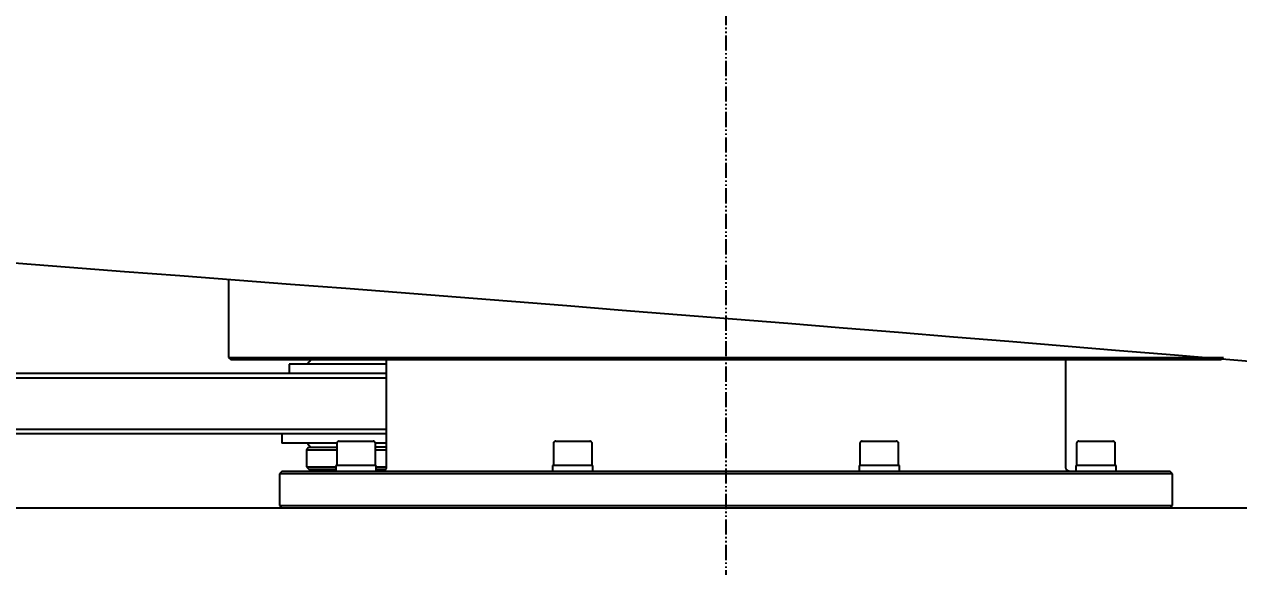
# Model space of a CAD drawing. Extents: x -79364 to 3230, y 28528 to 72157.
# Drawn here: x -73079 to -72078, y 37320 to 37767 of the extents above; entities that cross this region are included whole.
import ezdxf

# ---------------------------------------------------------------- set-up
doc = ezdxf.new("R2010")
doc.units = 0
doc.header["$LTSCALE"] = 500
doc.linetypes.add('PHANTOM', pattern=[2.1, 1.25, -0.2, 0.125, -0.2, 0.125, -0.2])
doc.layers.get('DEFPOINTS').update_dxf_attribs({"linetype": 'CONTINUOUS'})
for name, color, linetype in [('S0DIM', 2, 'CONTINUOUS'), ('S0PH1', 1, 'PHANTOM'), ('XREF', 252, 'CONTINUOUS')]:
    doc.layers.add(name, color=color, linetype=linetype)
doc.styles.add('ROMANS', font='romans.shx', dxfattribs={"height": 200})
doc.dimstyles.new('ORGINAL$0', dxfattribs={"dimscale": 50, "dimtxt": 2, "dimasz": 2, "dimexe": 0.5, "dimexo": 1, "dimgap": 1, "dimtad": 1, "dimdec": 0, "dimdsep": 46, "dimtxsty": 'ROMANS', "dimcen": 0, "dimclrd": 1, "dimclre": 1, "dimclrt": 2, "dimadec": 0, "dimazin": 0, "dimtfac": 1, "dimtdec": 0, "dimtmove": 0, "dimatfit": 3, "dimfxl": 1, "dimtvp": 100, "dimtolj": 1, "dimarcsym": 0})

# ---------------------------------------------------------------- blocks, each defined once
blk = doc.blocks.new('*D51')
at = {"layer": 'DEFPOINTS', "color": 0, "transparency": 16777216}
for p in [(-72889.5, 38318.3), (-75113.2, 32318.3), (-72500.8, 32318.3)]:
    blk.add_point(p, dxfattribs=at)
at = {"layer": 'S0DIM', "color": 1, "lineweight": -2, "transparency": 16777216}
for p, q in [((-72989.5, 38318.3), (-75163.2, 38318.3)), ((-75113.2, 38118.3), (-75113.2, 32518.3)), ((-72600.8, 32318.3), (-75163.2, 32318.3))]:
    blk.add_line(p, q, dxfattribs=at)
at = {"layer": 'S0DIM', "color": 1, "transparency": 16777216}
for points in [[(-75146.5, 38118.3), (-75079.9, 38118.3), (-75113.2, 38318.3)], [(-75146.5, 32518.3), (-75079.9, 32518.3), (-75113.2, 32318.3)]]:
    blk.add_solid(points, dxfattribs=at)
at = {"layer": 'S0DIM', "color": 2, "transparency": 16777216, "insert": (-75313.2, 35450.5), "char_height": 200, "attachment_point": 5, "rotation": 90, "style": 'ROMANS'}
blk.add_mtext('\\A1;1500', dxfattribs=at)

msp = doc.modelspace()

# ---------------------------------------------------------------- linework, layer by layer
at = {"layer": 'S0PH1', "color": 0, "ltscale": 0.02}
msp.add_line((-72500.832, 32243.714), (-72500.832, 42696.161), dxfattribs=at)
at = {"layer": 'XREF', "color": 0}
for p, q in [((-72910.832, 37557.182), (-72910.832, 37492.649)), ((-72910.832, 37492.648), (-72090.832, 37492.648)), ((-72910.832, 37492.648), (-72908.832, 37490.648)), ((-72092.832, 37490.648), (-72908.832, 37490.648)), ((-72780.832, 37490.648), (-72780.832, 37402.648)), ((-72220.832, 37402.648), (-72220.832, 37490.648)), ((-72092.832, 37490.648), (-72090.832, 37492.648)), ((-73185.566, 37479.648), (-72876.731, 37479.648)), ((-72876.731, 37479.648), (-72789.08, 37479.648)), ((-72860.926, 37487.148), (-72860.926, 37479.648)), ((-72780.832, 37487.148), (-72860.926, 37487.148)), ((-72789.08, 37479.648), (-72780.832, 37479.648)), ((-72873.759, 37475.648), (-73182.593, 37475.648)), ((-72788.935, 37475.648), (-72873.759, 37475.648)), ((-72780.832, 37475.648), (-72788.934, 37475.648)), ((-72876.731, 37429.648), (-73185.566, 37429.648)), ((-73182.593, 37433.648), (-72873.759, 37433.648)), ((-72789.08, 37429.648), (-72876.731, 37429.648)), ((-72873.759, 37433.648), (-72788.935, 37433.648)), ((-72866.926, 37429.648), (-72866.926, 37422.148)), ((-72780.832, 37429.648), (-72789.08, 37429.648)), ((-72788.934, 37433.648), (-72780.832, 37433.648)), ((-72821.212, 37422.148), (-72866.926, 37422.148)), ((-72844.738, 37418.648), (-72846.748, 37416.648)), ((-72844.738, 37418.648), (-72821.712, 37418.648)), ((-72821.712, 37421.649), (-72821.712, 37403.648)), ((-72819.712, 37423.648), (-72818.647, 37423.648)), ((-72818.647, 37423.648), (-72791.712, 37423.648)), ((-72780.832, 37422.148), (-72790.214, 37422.148)), ((-72780.832, 37418.648), (-72789.713, 37418.648)), ((-72789.712, 37403.648), (-72789.712, 37421.649)), ((-72643.118, 37421.648), (-72643.118, 37403.648)), ((-72641.118, 37423.648), (-72632.476, 37423.648)), ((-72632.476, 37423.648), (-72613.118, 37423.648)), ((-72611.118, 37403.648), (-72611.118, 37421.648)), ((-72390.547, 37421.648), (-72390.547, 37403.648)), ((-72388.547, 37423.648), (-72369.189, 37423.648)), ((-72369.189, 37423.648), (-72360.547, 37423.648)), ((-72358.547, 37403.648), (-72358.547, 37421.648)), ((-72211.952, 37421.649), (-72211.952, 37403.648)), ((-72209.952, 37423.648), (-72183.017, 37423.648)), ((-72183.017, 37423.648), (-72181.952, 37423.648)), ((-72179.952, 37403.648), (-72179.952, 37421.649)), ((-72846.748, 37416.648), (-72846.748, 37402.648)), ((-72846.748, 37416.648), (-72821.712, 37416.648)), ((-72789.712, 37416.648), (-72780.832, 37416.648)), ((-72866.832, 37398.648), (-72868.832, 37396.648)), ((-72162.692, 37398.648), (-72866.832, 37398.648)), ((-72846.748, 37402.648), (-72844.738, 37400.648)), ((-72846.748, 37402.648), (-72822.312, 37402.648)), ((-72844.738, 37400.648), (-72822.313, 37400.648)), ((-72824.988, 37400.649), (-72824.988, 37399.848)), ((-72824.988, 37399.848), (-72823.788, 37398.648)), ((-72824.988, 37399.848), (-72822.313, 37399.848)), ((-72822.312, 37403.648), (-72822.312, 37398.648)), ((-72821.049, 37403.648), (-72822.312, 37403.648)), ((-72789.112, 37403.648), (-72821.049, 37403.648)), ((-72789.113, 37400.648), (-72781.661, 37400.648)), ((-72789.113, 37399.848), (-72781.976, 37399.848)), ((-72789.112, 37398.648), (-72789.112, 37403.648)), ((-72789.112, 37402.648), (-72780.832, 37402.648)), ((-72643.718, 37403.648), (-72643.718, 37398.648)), ((-72633.47, 37403.648), (-72643.718, 37403.648)), ((-72610.518, 37403.648), (-72633.47, 37403.648)), ((-72610.518, 37398.648), (-72610.518, 37403.648)), ((-72391.147, 37403.648), (-72391.147, 37398.648)), ((-72368.194, 37403.648), (-72391.147, 37403.648)), ((-72357.947, 37403.648), (-72368.194, 37403.648)), ((-72357.947, 37398.648), (-72357.947, 37403.648)), ((-72212.552, 37403.648), (-72212.552, 37398.648)), ((-72180.615, 37403.648), (-72212.552, 37403.648)), ((-72179.352, 37403.648), (-72180.615, 37403.648)), ((-72179.352, 37398.648), (-72179.352, 37403.648)), ((-72134.832, 37398.648), (-72162.692, 37398.648)), ((-72132.832, 37396.648), (-72134.832, 37398.648)), ((-72160.845, 37396.648), (-72868.832, 37396.648)), ((-72868.832, 37396.647), (-72868.832, 37370.649)), ((-72132.832, 37396.648), (-72160.845, 37396.648)), ((-72132.832, 37370.649), (-72132.832, 37396.647)), ((-73578.932, 37368.648), (-72358.331, 37368.648)), ((-72868.832, 37370.648), (-72160.845, 37370.648)), ((-72868.832, 37370.648), (-72866.832, 37368.648)), ((-72358.331, 37368.648), (-71671.149, 37368.648)), ((-72160.845, 37370.648), (-72132.832, 37370.648)), ((-72134.832, 37368.648), (-72132.832, 37370.648))]:
    msp.add_line(p, q, dxfattribs=at)
at = {"layer": 'XREF', "color": 0, "flags": 128}
msp.add_lwpolyline([(-74500.832, 37668.648, -0.01211403), (-68674.839, 37156.896, -0.01211403)], format="xyb", dxfattribs=at)
at = {"layer": 'XREF', "color": 0}
for points in [[(-72819.713, 37423.648), (-72819.76, 37423.648, 0.00614598), (-72819.808, 37423.646, 0.00596815), (-72819.856, 37423.643, 0.00592501), (-72819.904, 37423.639, 0.00605619), (-72819.953, 37423.634, 0.00611972), (-72820.002, 37423.627, 0.00616661), (-72820.052, 37423.619, 0.00620005), (-72820.101, 37423.61, 0.00626509), (-72820.151, 37423.599, 0.00630375), (-72820.201, 37423.588, 0.00635971), (-72820.25, 37423.574, 0.00639408), (-72820.3, 37423.56, 0.00644754), (-72820.35, 37423.544, 0.00647978), (-72820.399, 37423.526, 0.00652852), (-72820.449, 37423.508, 0.00655776), (-72820.498, 37423.487, 0.00660188), (-72820.546, 37423.466, 0.00662807), (-72820.595, 37423.443, 0.00666709), (-72820.643, 37423.418, 0.00668997), (-72820.69, 37423.392, 0.0067236), (-72820.737, 37423.365, 0.00674299), (-72820.784, 37423.337, 0.00677095), (-72820.83, 37423.307, 0.00678668), (-72820.875, 37423.276, 0.0068087), (-72820.919, 37423.243, 0.00682066), (-72820.962, 37423.209, 0.0068366), (-72821.005, 37423.174, 0.00684462), (-72821.046, 37423.138, 0.00685411), (-72821.087, 37423.101, 0.0068584), (-72821.127, 37423.062, 0.00686239), (-72821.165, 37423.023, 0.00686262), (-72821.202, 37422.982, 0.00685916), (-72821.239, 37422.94, 0.00685544), (-72821.274, 37422.898, 0.00684643), (-72821.307, 37422.854, 0.00683895), (-72821.34, 37422.81, 0.00682358), (-72821.371, 37422.765, 0.00681205), (-72821.401, 37422.719, 0.00679028), (-72821.43, 37422.673, 0.00677531), (-72821.457, 37422.626, 0.00674858), (-72821.483, 37422.579, 0.00672855), (-72821.507, 37422.531, 0.00669252), (-72821.53, 37422.482, 0.00667388), (-72821.552, 37422.433, 0.00664499), (-72821.572, 37422.384, 0.00660554), (-72821.591, 37422.335, 0.00652792), (-72821.608, 37422.285, 0.00654643), (-72821.624, 37422.236, 0.00661153), (-72821.639, 37422.186, 0.00641776), (-72821.652, 37422.136, 0.00599293), (-72821.664, 37422.087, 0.0064992), (-72821.674, 37422.037, 0.00756536), (-72821.683, 37421.986, 0.00585471), (-72821.691, 37421.938, 0.00231065), (-72821.698, 37421.895, 0.00790203), (-72821.703, 37421.84, 0.01337321), (-72821.708, 37421.757, 0.00670428), (-72821.712, 37421.649, 0.00363604)], [(-72789.712, 37421.649), (-72789.712, 37421.696, 0.00614795), (-72789.714, 37421.744, 0.00596975), (-72789.717, 37421.792, 0.00592628), (-72789.721, 37421.84, 0.00605717), (-72789.726, 37421.889, 0.00612037), (-72789.733, 37421.938, 0.00616693), (-72789.741, 37421.988, 0.00620001), (-72789.75, 37422.037, 0.00626471), (-72789.761, 37422.087, 0.006303), (-72789.772, 37422.136, 0.0063586), (-72789.786, 37422.186, 0.0063926), (-72789.8, 37422.236, 0.00644568), (-72789.816, 37422.285, 0.00647754), (-72789.834, 37422.335, 0.00652591), (-72789.853, 37422.384, 0.00655478), (-72789.873, 37422.433, 0.00659853), (-72789.894, 37422.482, 0.00662435), (-72789.917, 37422.531, 0.00666301), (-72789.942, 37422.579, 0.00668553), (-72789.968, 37422.626, 0.00671882), (-72789.995, 37422.673, 0.00673789), (-72790.024, 37422.719, 0.00676556), (-72790.053, 37422.765, 0.00678095), (-72790.085, 37422.81, 0.00680258), (-72790.117, 37422.854, 0.00681442), (-72790.151, 37422.898, 0.00683051), (-72790.186, 37422.94, 0.00683777), (-72790.222, 37422.982, 0.00684552), (-72790.26, 37423.023, 0.0068517), (-72790.298, 37423.062, 0.00686139), (-72790.338, 37423.101, 0.00686646), (-72790.378, 37423.138, 0.0068682), (-72790.42, 37423.174, 0.00686514), (-72790.462, 37423.209, 0.00685343), (-72790.506, 37423.243, 0.00684423), (-72790.55, 37423.276, 0.00682797), (-72790.595, 37423.307, 0.00681524), (-72790.641, 37423.337, 0.00679214), (-72790.687, 37423.365, 0.00677585), (-72790.734, 37423.392, 0.0067479), (-72790.782, 37423.418, 0.00672661), (-72790.83, 37423.443, 0.00668938), (-72790.878, 37423.466, 0.00666951), (-72790.927, 37423.487, 0.00663947), (-72790.976, 37423.508, 0.00659886), (-72791.026, 37423.526, 0.00652023), (-72791.075, 37423.544, 0.00653761), (-72791.125, 37423.56, 0.00660155), (-72791.175, 37423.574, 0.00640703), (-72791.225, 37423.588, 0.00598204), (-72791.274, 37423.599, 0.00648647), (-72791.324, 37423.61, 0.00754937), (-72791.375, 37423.619, 0.00584145), (-72791.423, 37423.627, 0.00230523), (-72791.466, 37423.634, 0.00788292), (-72791.521, 37423.639, 0.01333799), (-72791.605, 37423.644, 0.00668546), (-72791.713, 37423.648, 0.00362557)], [(-72641.118, 37423.647), (-72641.165, 37423.647, 0.00615418), (-72641.213, 37423.645, 0.00597647), (-72641.261, 37423.642, 0.00593361), (-72641.31, 37423.638, 0.00606531), (-72641.359, 37423.633, 0.00612926), (-72641.408, 37423.626, 0.00617651), (-72641.457, 37423.619, 0.00621029), (-72641.506, 37423.609, 0.0062757), (-72641.556, 37423.599, 0.00631466), (-72641.606, 37423.587, 0.00637092), (-72641.656, 37423.574, 0.00640554), (-72641.705, 37423.559, 0.00645924), (-72641.755, 37423.543, 0.00649167), (-72641.805, 37423.526, 0.00654059), (-72641.854, 37423.507, 0.00656995), (-72641.903, 37423.487, 0.00661418), (-72641.952, 37423.466, 0.00664041), (-72642, 37423.443, 0.00667946), (-72642.048, 37423.418, 0.0067023), (-72642.096, 37423.392, 0.00673588), (-72642.143, 37423.365, 0.00675515), (-72642.189, 37423.337, 0.00678296), (-72642.235, 37423.307, 0.0067985), (-72642.28, 37423.276, 0.00682032), (-72642.324, 37423.243, 0.00683197), (-72642.368, 37423.209, 0.00684752), (-72642.41, 37423.174, 0.00685529), (-72642.452, 37423.138, 0.0068647), (-72642.492, 37423.101, 0.00686812), (-72642.532, 37423.062, 0.00687052), (-72642.57, 37423.023, 0.00687038), (-72642.608, 37422.982, 0.00686769), (-72642.644, 37422.94, 0.00686392), (-72642.679, 37422.898, 0.00685421), (-72642.713, 37422.854, 0.00684616), (-72642.745, 37422.81, 0.00683038), (-72642.776, 37422.765, 0.00681835), (-72642.806, 37422.719, 0.00679605), (-72642.835, 37422.673, 0.00678053), (-72642.862, 37422.626, 0.00675325), (-72642.888, 37422.578, 0.00673265), (-72642.912, 37422.53, 0.00669606), (-72642.935, 37422.482, 0.00667683), (-72642.957, 37422.433, 0.00664737), (-72642.977, 37422.384, 0.00660733), (-72642.996, 37422.335, 0.00652915), (-72643.013, 37422.285, 0.0065471), (-72643.029, 37422.235, 0.00661164), (-72643.044, 37422.186, 0.0064173), (-72643.057, 37422.136, 0.00599202), (-72643.069, 37422.087, 0.00649769), (-72643.079, 37422.037, 0.00756292), (-72643.088, 37421.985, 0.00585229), (-72643.096, 37421.938, 0.00230958), (-72643.103, 37421.894, 0.007898), (-72643.108, 37421.84, 0.01336448), (-72643.113, 37421.756, 0.00669908), (-72643.117, 37421.648, 0.00363303)], [(-72611.117, 37421.648), (-72611.117, 37421.695, 0.00614104), (-72611.119, 37421.743, 0.00596337), (-72611.122, 37421.791, 0.00592031), (-72611.126, 37421.84, 0.00605143), (-72611.132, 37421.889, 0.00611498), (-72611.138, 37421.938, 0.0061619), (-72611.146, 37421.987, 0.00619541), (-72611.155, 37422.037, 0.0062605), (-72611.166, 37422.086, 0.00629925), (-72611.178, 37422.136, 0.0063553), (-72611.191, 37422.186, 0.00638979), (-72611.206, 37422.235, 0.00644336), (-72611.222, 37422.285, 0.00647575), (-72611.239, 37422.335, 0.00652464), (-72611.258, 37422.384, 0.00655406), (-72611.278, 37422.433, 0.00659836), (-72611.3, 37422.482, 0.00662476), (-72611.323, 37422.53, 0.00666399), (-72611.347, 37422.578, 0.0066871), (-72611.373, 37422.626, 0.00672096), (-72611.4, 37422.673, 0.00674061), (-72611.429, 37422.719, 0.00676885), (-72611.459, 37422.765, 0.00678483), (-72611.49, 37422.81, 0.00680703), (-72611.522, 37422.854, 0.00681941), (-72611.556, 37422.898, 0.00683598), (-72611.591, 37422.94, 0.00684384), (-72611.628, 37422.982, 0.00685232), (-72611.665, 37423.023, 0.00685868), (-72611.703, 37423.062, 0.00686784), (-72611.743, 37423.101, 0.00687334), (-72611.784, 37423.138, 0.00687656), (-72611.825, 37423.174, 0.0068744), (-72611.868, 37423.209, 0.00686291), (-72611.911, 37423.243, 0.00685408), (-72611.955, 37423.276, 0.00683829), (-72612, 37423.307, 0.00682598), (-72612.046, 37423.337, 0.00680318), (-72612.093, 37423.365, 0.0067872), (-72612.14, 37423.392, 0.0067595), (-72612.187, 37423.418, 0.00673844), (-72612.235, 37423.443, 0.00670137), (-72612.284, 37423.466, 0.00668165), (-72612.333, 37423.487, 0.0066517), (-72612.382, 37423.507, 0.00661114), (-72612.431, 37423.526, 0.00653244), (-72612.481, 37423.543, 0.0065499), (-72612.53, 37423.559, 0.00661397), (-72612.58, 37423.574, 0.00641905), (-72612.63, 37423.587, 0.00599323), (-72612.679, 37423.599, 0.00649851), (-72612.729, 37423.609, 0.00756324), (-72612.781, 37423.619, 0.00585202), (-72612.828, 37423.626, 0.00230937), (-72612.872, 37423.633, 0.00789691), (-72612.926, 37423.638, 0.01336079), (-72613.01, 37423.643, 0.00669642), (-72613.119, 37423.647, 0.00363138)], [(-72388.546, 37423.647), (-72388.594, 37423.647, 0.00615144), (-72388.642, 37423.645, 0.00597395), (-72388.69, 37423.642, 0.00593125), (-72388.738, 37423.638, 0.00606304), (-72388.787, 37423.633, 0.00612714), (-72388.836, 37423.626, 0.00617454), (-72388.886, 37423.619, 0.00620849), (-72388.935, 37423.609, 0.00627406), (-72388.985, 37423.599, 0.0063132), (-72389.035, 37423.587, 0.00636964), (-72389.084, 37423.574, 0.00640446), (-72389.134, 37423.559, 0.00645836), (-72389.184, 37423.543, 0.006491), (-72389.233, 37423.526, 0.00654013), (-72389.283, 37423.507, 0.00656972), (-72389.332, 37423.487, 0.00661417), (-72389.381, 37423.466, 0.00664063), (-72389.429, 37423.443, 0.00667991), (-72389.477, 37423.418, 0.00670298), (-72389.525, 37423.392, 0.0067368), (-72389.572, 37423.365, 0.0067563), (-72389.618, 37423.337, 0.00678434), (-72389.664, 37423.307, 0.00680011), (-72389.709, 37423.276, 0.00682216), (-72389.753, 37423.243, 0.00683403), (-72389.796, 37423.209, 0.00684977), (-72389.839, 37423.174, 0.00685778), (-72389.881, 37423.138, 0.00686747), (-72389.921, 37423.101, 0.00687097), (-72389.961, 37423.062, 0.00687315), (-72389.999, 37423.023, 0.00687317), (-72390.037, 37422.982, 0.00687103), (-72390.073, 37422.94, 0.00686756), (-72390.108, 37422.898, 0.00685788), (-72390.142, 37422.854, 0.00684992), (-72390.174, 37422.81, 0.00683427), (-72390.205, 37422.765, 0.00682236), (-72390.235, 37422.719, 0.00680013), (-72390.264, 37422.673, 0.00678468), (-72390.291, 37422.626, 0.00675745), (-72390.317, 37422.578, 0.0067369), (-72390.341, 37422.53, 0.00670033), (-72390.364, 37422.482, 0.00668112), (-72390.386, 37422.433, 0.00665166), (-72390.406, 37422.384, 0.0066116), (-72390.425, 37422.335, 0.00653336), (-72390.442, 37422.285, 0.0065513), (-72390.458, 37422.235, 0.00661586), (-72390.473, 37422.186, 0.00642135), (-72390.486, 37422.136, 0.00599576), (-72390.498, 37422.087, 0.00650168), (-72390.508, 37422.037, 0.00756748), (-72390.517, 37421.985, 0.00585572), (-72390.525, 37421.938, 0.00231092), (-72390.531, 37421.894, 0.0079025), (-72390.537, 37421.84, 0.01337169), (-72390.542, 37421.756, 0.00670249), (-72390.546, 37421.648, 0.00363481)], [(-72358.548, 37421.648), (-72358.548, 37421.695, 0.00615502), (-72358.55, 37421.743, 0.00597755), (-72358.553, 37421.791, 0.00593495), (-72358.557, 37421.84, 0.00606693), (-72358.562, 37421.889, 0.00613118), (-72358.568, 37421.938, 0.00617871), (-72358.576, 37421.987, 0.00621277), (-72358.585, 37422.037, 0.00627847), (-72358.596, 37422.086, 0.00631771), (-72358.608, 37422.136, 0.00637426), (-72358.621, 37422.186, 0.00640915), (-72358.635, 37422.235, 0.00646313), (-72358.651, 37422.285, 0.00649581), (-72358.669, 37422.335, 0.00654499), (-72358.687, 37422.384, 0.0065746), (-72358.707, 37422.433, 0.00661907), (-72358.729, 37422.482, 0.00664552), (-72358.752, 37422.53, 0.00668478), (-72358.776, 37422.578, 0.00670782), (-72358.802, 37422.626, 0.00674159), (-72358.829, 37422.673, 0.00676102), (-72358.858, 37422.719, 0.00678897), (-72358.888, 37422.765, 0.00680464), (-72358.919, 37422.81, 0.00682658), (-72358.951, 37422.854, 0.00683829), (-72358.985, 37422.898, 0.00685386), (-72359.02, 37422.94, 0.00686174), (-72359.056, 37422.982, 0.00687137), (-72359.094, 37423.023, 0.00687452), (-72359.132, 37423.062, 0.00687609), (-72359.172, 37423.101, 0.00687592), (-72359.213, 37423.138, 0.00687396), (-72359.254, 37423.174, 0.00687038), (-72359.297, 37423.209, 0.00686037), (-72359.34, 37423.243, 0.00685213), (-72359.384, 37423.276, 0.00683625), (-72359.429, 37423.307, 0.00682407), (-72359.475, 37423.337, 0.00680157), (-72359.522, 37423.365, 0.00678584), (-72359.569, 37423.392, 0.00675835), (-72359.616, 37423.418, 0.00673753), (-72359.664, 37423.443, 0.00670068), (-72359.713, 37423.466, 0.00668121), (-72359.761, 37423.487, 0.00665148), (-72359.811, 37423.507, 0.00661116), (-72359.86, 37423.526, 0.00653267), (-72359.909, 37423.543, 0.00655035), (-72359.959, 37423.559, 0.00661465), (-72360.009, 37423.574, 0.00641994), (-72360.059, 37423.587, 0.00599423), (-72360.108, 37423.599, 0.0064998), (-72360.158, 37423.609, 0.007565), (-72360.209, 37423.619, 0.00585359), (-72360.257, 37423.626, 0.00231003), (-72360.3, 37423.633, 0.0078993), (-72360.355, 37423.638, 0.01336553), (-72360.439, 37423.643, 0.00669909), (-72360.547, 37423.647, 0.00363289)], [(-72209.953, 37423.648), (-72210, 37423.648, 0.00615179), (-72210.048, 37423.646, 0.0059735), (-72210.096, 37423.643, 0.00593001), (-72210.145, 37423.639, 0.00606099), (-72210.193, 37423.634, 0.00612422), (-72210.242, 37423.627, 0.00617079), (-72210.292, 37423.619, 0.00620387), (-72210.341, 37423.61, 0.00626857), (-72210.391, 37423.599, 0.00630684), (-72210.44, 37423.588, 0.00636242), (-72210.49, 37423.574, 0.00639636), (-72210.54, 37423.56, 0.0064494), (-72210.59, 37423.544, 0.00648118), (-72210.639, 37423.526, 0.00652948), (-72210.688, 37423.508, 0.00655824), (-72210.737, 37423.487, 0.0066019), (-72210.786, 37423.466, 0.00662759), (-72210.835, 37423.443, 0.00666613), (-72210.883, 37423.418, 0.0066885), (-72210.93, 37423.392, 0.00672165), (-72210.977, 37423.365, 0.00674054), (-72211.023, 37423.337, 0.00676801), (-72211.069, 37423.307, 0.00678325), (-72211.114, 37423.276, 0.00680478), (-72211.158, 37423.243, 0.00681628), (-72211.202, 37423.209, 0.00683181), (-72211.244, 37423.174, 0.00683932), (-72211.286, 37423.138, 0.0068482), (-72211.326, 37423.101, 0.00685234), (-72211.366, 37423.062, 0.00685678), (-72211.405, 37423.023, 0.00685669), (-72211.442, 37422.982, 0.00685206), (-72211.478, 37422.94, 0.00684771), (-72211.513, 37422.898, 0.00683863), (-72211.547, 37422.854, 0.00683095), (-72211.58, 37422.81, 0.00681529), (-72211.611, 37422.765, 0.00680352), (-72211.641, 37422.719, 0.0067816), (-72211.669, 37422.673, 0.00676648), (-72211.696, 37422.626, 0.00673963), (-72211.722, 37422.579, 0.00671951), (-72211.747, 37422.531, 0.00668344), (-72211.77, 37422.482, 0.00666476), (-72211.791, 37422.433, 0.00663587), (-72211.812, 37422.384, 0.00659646), (-72211.83, 37422.335, 0.00651896), (-72211.848, 37422.285, 0.00653749), (-72211.864, 37422.236, 0.00660256), (-72211.878, 37422.186, 0.00640914), (-72211.892, 37422.136, 0.00598497), (-72211.904, 37422.087, 0.0064907), (-72211.914, 37422.037, 0.00755565), (-72211.923, 37421.986, 0.00584738), (-72211.931, 37421.938, 0.0023078), (-72211.938, 37421.895, 0.00789243), (-72211.943, 37421.84, 0.01335782), (-72211.948, 37421.757, 0.00669701), (-72211.952, 37421.649, 0.00363223)], [(-72179.952, 37421.649), (-72179.952, 37421.696, 0.0061541), (-72179.954, 37421.744, 0.00597598), (-72179.957, 37421.792, 0.00593271), (-72179.961, 37421.84, 0.00606398), (-72179.966, 37421.889, 0.00612749), (-72179.973, 37421.938, 0.00617431), (-72179.981, 37421.988, 0.00620764), (-72179.99, 37422.037, 0.0062726), (-72180.001, 37422.087, 0.00631111), (-72180.012, 37422.136, 0.00636693), (-72180.026, 37422.186, 0.0064011), (-72180.04, 37422.236, 0.00645436), (-72180.056, 37422.285, 0.00648635), (-72180.074, 37422.335, 0.00653484), (-72180.092, 37422.384, 0.00656379), (-72180.112, 37422.433, 0.00660761), (-72180.134, 37422.482, 0.00663345), (-72180.157, 37422.531, 0.00667213), (-72180.182, 37422.579, 0.00669462), (-72180.207, 37422.626, 0.00672787), (-72180.235, 37422.673, 0.00674683), (-72180.263, 37422.719, 0.00677436), (-72180.293, 37422.765, 0.00678964), (-72180.324, 37422.81, 0.00681121), (-72180.357, 37422.854, 0.00682268), (-72180.39, 37422.898, 0.00683814), (-72180.426, 37422.94, 0.00684567), (-72180.462, 37422.982, 0.00685466), (-72180.499, 37423.023, 0.00685844), (-72180.538, 37423.062, 0.00686202), (-72180.577, 37423.101, 0.00686182), (-72180.618, 37423.138, 0.0068578), (-72180.659, 37423.174, 0.00685351), (-72180.702, 37423.209, 0.00684407), (-72180.745, 37423.243, 0.00683612), (-72180.79, 37423.276, 0.00682028), (-72180.835, 37423.307, 0.00680829), (-72180.88, 37423.337, 0.0067861), (-72180.927, 37423.365, 0.00677071), (-72180.974, 37423.392, 0.00674359), (-72181.021, 37423.418, 0.00672318), (-72181.069, 37423.443, 0.00668681), (-72181.118, 37423.466, 0.00666783), (-72181.166, 37423.487, 0.00663863), (-72181.216, 37423.508, 0.00659889), (-72181.265, 37423.526, 0.00652107), (-72181.314, 37423.544, 0.0065393), (-72181.364, 37423.56, 0.00660408), (-72181.414, 37423.574, 0.00641029), (-72181.464, 37423.588, 0.00598578), (-72181.513, 37423.599, 0.00649127), (-72181.563, 37423.61, 0.00755592), (-72181.614, 37423.619, 0.00584727), (-72181.662, 37423.627, 0.00230769), (-72181.705, 37423.634, 0.00789182), (-72181.76, 37423.639, 0.01335564), (-72181.843, 37423.644, 0.0066954), (-72181.952, 37423.648, 0.00363123)], [(-72780.832, 37402.648), (-72780.833, 37402.554, -0.00614649), (-72780.837, 37402.458, -0.005969), (-72780.843, 37402.362, -0.00592622), (-72780.851, 37402.265, -0.00605779), (-72780.861, 37402.167, -0.00612172), (-72780.874, 37402.069, -0.00616899), (-72780.89, 37401.97, -0.00620282), (-72780.908, 37401.871, -0.00626827), (-72780.929, 37401.771, -0.00630732), (-72780.953, 37401.672, -0.00636368), (-72780.98, 37401.572, -0.00639844), (-72781.009, 37401.473, -0.00645228), (-72781.041, 37401.373, -0.0064849), (-72781.075, 37401.274, -0.00653401), (-72781.113, 37401.176, -0.00656361), (-72781.153, 37401.077, -0.00660808), (-72781.197, 37400.98, -0.00663459), (-72781.243, 37400.883, -0.00667393), (-72781.291, 37400.787, -0.00669711), (-72781.343, 37400.692, -0.00673102), (-72781.397, 37400.598, -0.00675066), (-72781.455, 37400.505, -0.00677884), (-72781.514, 37400.414, -0.0067948), (-72781.577, 37400.323, -0.00681705), (-72781.642, 37400.235, -0.0068291), (-72781.709, 37400.148, -0.00684497), (-72781.779, 37400.063, -0.00685334), (-72781.852, 37399.98, -0.00686372), (-72781.927, 37399.899, -0.00686699), (-72782.004, 37399.819, -0.00686755), (-72782.083, 37399.742, -0.00686505), (-72782.164, 37399.668, -0.00685887), (-72782.247, 37399.595, -0.00685373), (-72782.332, 37399.525, -0.00684476), (-72782.419, 37399.458, -0.00683692), (-72782.508, 37399.393, -0.00682083), (-72782.598, 37399.33, -0.00680868), (-72782.689, 37399.27, -0.00678644), (-72782.782, 37399.213, -0.00677096), (-72782.876, 37399.159, -0.00674372), (-72782.971, 37399.107, -0.0067232), (-72783.067, 37399.058, -0.00668674), (-72783.164, 37399.012, -0.00666766), (-72783.261, 37398.969, -0.00663837), (-72783.36, 37398.929, -0.00659854), (-72783.458, 37398.891, -0.00652063), (-72783.557, 37398.856, -0.00653876), (-72783.657, 37398.824, -0.00660344), (-72783.756, 37398.795, -0.00640959), (-72783.856, 37398.768, -0.00598505), (-72783.954, 37398.745, -0.0064904), (-72784.054, 37398.724, -0.00755481), (-72784.157, 37398.705, -0.00584633), (-72784.252, 37398.689, -0.0023073), (-72784.339, 37398.677, -0.00789045), (-72784.448, 37398.666, -0.01335306), (-72784.615, 37398.656, -0.006694), (-72784.832, 37398.647, -0.00363044)], [(-72216.832, 37398.647), (-72216.926, 37398.648, -0.00614258), (-72217.022, 37398.652, -0.00596499), (-72217.118, 37398.657, -0.00592203), (-72217.216, 37398.666, -0.00605331), (-72217.313, 37398.676, -0.00611699), (-72217.411, 37398.689, -0.00616404), (-72217.51, 37398.705, -0.00619766), (-72217.609, 37398.724, -0.00626289), (-72217.709, 37398.745, -0.00630175), (-72217.808, 37398.768, -0.00635791), (-72217.908, 37398.795, -0.00639251), (-72218.007, 37398.824, -0.00644618), (-72218.107, 37398.856, -0.00647866), (-72218.206, 37398.891, -0.00652764), (-72218.304, 37398.929, -0.00655714), (-72218.403, 37398.969, -0.00660151), (-72218.5, 37399.012, -0.00662797), (-72218.597, 37399.058, -0.00666725), (-72218.693, 37399.107, -0.0066904), (-72218.788, 37399.159, -0.0067243), (-72218.882, 37399.213, -0.00674397), (-72218.975, 37399.27, -0.0067722), (-72219.066, 37399.33, -0.0067882), (-72219.157, 37399.393, -0.00681044), (-72219.245, 37399.458, -0.00682272), (-72219.332, 37399.525, -0.00683906), (-72219.417, 37399.595, -0.00684714), (-72219.5, 37399.668, -0.00685632), (-72219.581, 37399.742, -0.00686158), (-72219.661, 37399.819, -0.00686775), (-72219.738, 37399.899, -0.00687041), (-72219.812, 37399.98, -0.0068702), (-72219.885, 37400.063, -0.00686714), (-72219.955, 37400.148, -0.00685682), (-72220.022, 37400.235, -0.00684857), (-72220.087, 37400.323, -0.00683288), (-72220.15, 37400.414, -0.00682084), (-72220.21, 37400.505, -0.00679845), (-72220.267, 37400.598, -0.00678285), (-72220.321, 37400.692, -0.00675551), (-72220.373, 37400.787, -0.00673484), (-72220.421, 37400.883, -0.00669816), (-72220.467, 37400.98, -0.00667884), (-72220.511, 37401.077, -0.00664929), (-72220.551, 37401.176, -0.00660914), (-72220.589, 37401.274, -0.00653085), (-72220.623, 37401.373, -0.0065487), (-72220.655, 37401.473, -0.00661316), (-72220.684, 37401.573, -0.00641866), (-72220.711, 37401.672, -0.0059932), (-72220.734, 37401.771, -0.00649886), (-72220.755, 37401.871, -0.00756414), (-72220.774, 37401.973, -0.00585311), (-72220.789, 37402.069, -0.00230988), (-72220.802, 37402.155, -0.00789893), (-72220.813, 37402.265, -0.0133656), (-72220.823, 37402.431, -0.00669943), (-72220.831, 37402.648, -0.00363316)]]:
    msp.add_lwpolyline(points, format="xyb", dxfattribs=at)
for start, end in [(144.50407, 148.38603), (211.61397, 215.49593)]:
    msp.add_arc((-72792.926, 37454.648), 62, start, end, dxfattribs=at)

# ---------------------------------------------------------------- dimensions: what is measured, and where the dimension line sits
at = {"layer": 'S0DIM', "color": 0}
dim = msp.add_linear_dim(base=(-75113.205, 32318.319), p1=(-72889.456, 38318.319), p2=(-72500.832, 32318.319), angle=90, dimstyle='ORGINAL$0', override={"dimscale": 100, "dimlfac": 0.25}, dxfattribs=at)
dim.commit()
dim.dimension.update_dxf_attribs({"geometry": '*D51', "text_midpoint": (-75113.205, 35450.475), "dimtype": 160})

doc.saveas('drawing.dxf')
